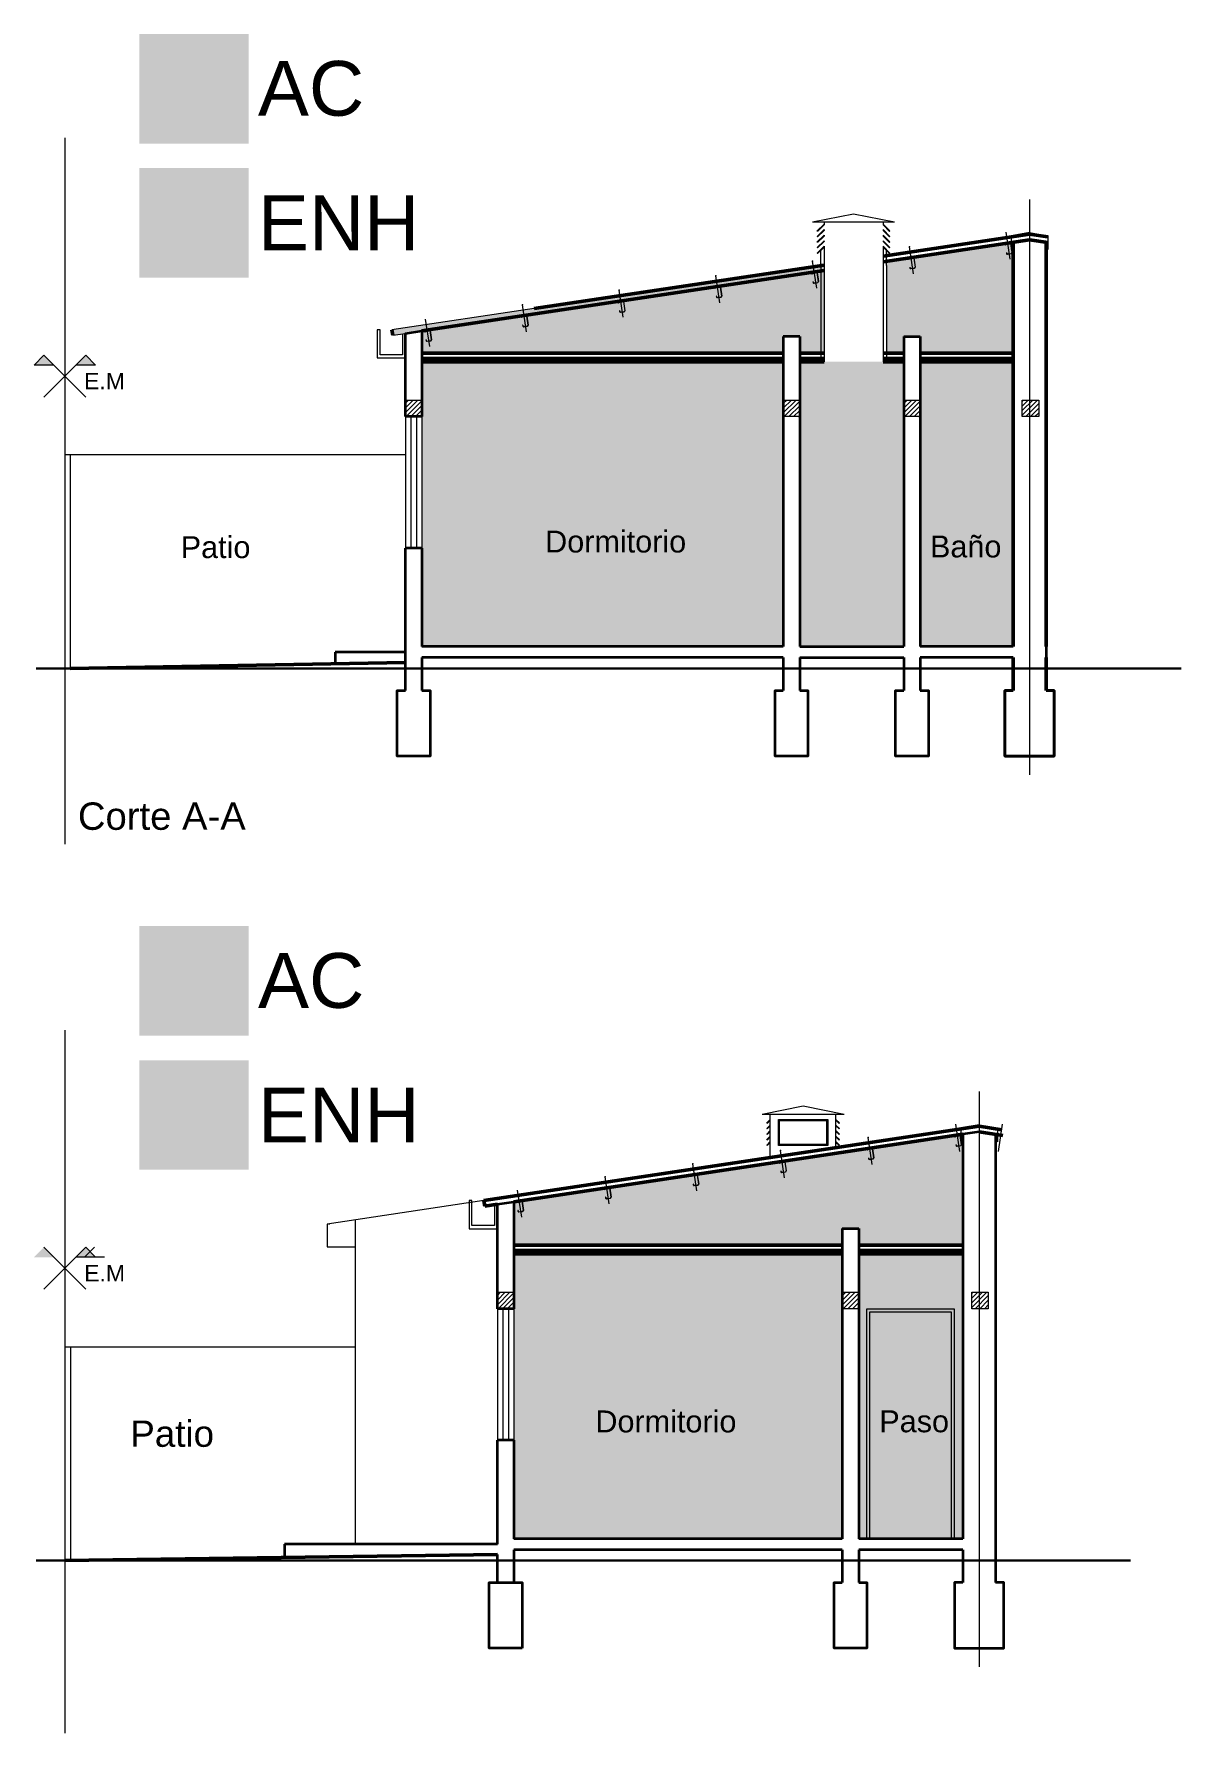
# Model space of a CAD drawing. Header units: millimetres. Extents: x 2761 to 2943, y 1816 to 1962.
# Drawn here: x 2873.5 to 2883.98, y 1841.85 to 1857.36 of the extents above; entities that cross this region are included whole.
import ezdxf

# ---------------------------------------------------------------- set-up
doc = ezdxf.new("R2010")
doc.units = ezdxf.units.MM
doc.linetypes.add('DASHDOT', pattern=[25.4, 12.7, -6.35, 0, -6.35])
for name, color, linetype, lineweight in [('Aberturas', 1, 'Continuous', 18), ('Ambientes Climatizados', 4, 'Continuous', 15), ('Ambientes No climatizados', 3, 'Continuous', 15), ('Cotas', 1, 'Continuous', 15), ('Detalles', 3, 'Continuous', 15), ('Ejes', 3, 'DASHDOT', 13), ('Muros', 6, 'Continuous', 50), ('Textos', 3, 'Continuous', 9), ('Vistas', 1, 'Continuous', 20)]:
    doc.layers.add(name, color=color, linetype=linetype, lineweight=lineweight)
doc.styles.get("Standard").update_dxf_attribs({"font": 'arial.ttf'})
doc.linetypes.add('ZIGZAG', pattern='A,0.00254,-5.08,[131,ltypeshp.shx,S=5.08,R=0,X=-5.08,Y=0],-10.16,[131,ltypeshp.shx,S=5.08,R=180,X=5.08,Y=0],-5.08', length=20.32254)

# ---------------------------------------------------------------- blocks, each defined once
blk = doc.blocks.new('PCF C N10')
at = {"color": 0}
for p, q in [((-0.025, 0.008), (-0.025, 0.092)), ((-0.023, 0.008), (-0.023, 0.092)), ((0.017, 0.1), (-0.017, 0.1)), ((0.017, 0.098), (-0.017, 0.098)), ((0.017, 0.002), (-0.017, 0.002)), ((0.017, 0), (-0.017, 0)), ((0.023, 0.085), (0.023, 0.092)), ((0.023, 0.085), (0.025, 0.085)), ((0.023, 0.008), (0.023, 0.015)), ((0.023, 0.015), (0.025, 0.015)), ((0.025, 0.085), (0.025, 0.092)), ((0.025, 0.008), (0.025, 0.015))]:
    blk.add_line(p, q, dxfattribs=at)
for centre, radius, start, end in [((-0.017, 0.092), 0.008, 90, 180), ((-0.017, 0.008), 0.008, 180, 270), ((-0.017, 0.092), 0.006, 90, 180), ((-0.017, 0.008), 0.006, 180, 270), ((0.017, 0.092), 0.008, 360, 90), ((0.017, 0.092), 0.006, 360, 90), ((0.017, 0.008), 0.008, 270, 360), ((0.017, 0.008), 0.006, 270, 360)]:
    blk.add_arc(centre, radius, start, end, dxfattribs=at)

msp = doc.modelspace()

# ---------------------------------------------------------------- hatches: boundary and pattern name
at = {"layer": 'Ambientes Climatizados', "lineweight": 20}
h = msp.add_hatch(color=256, dxfattribs=at)
h.dxf.hatch_style = 1
h.paths.add_polyline_path([(2874.464, 1857.362), (2874.464, 1856.362), (2875.464, 1856.362), (2875.464, 1857.362)])
h = msp.add_hatch(color=256, dxfattribs=at)
h.dxf.hatch_style = 1
h.paths.add_polyline_path([(2881.446, 1854.369), (2881.258, 1854.369), (2880.718, 1854.369), (2880.496, 1854.369), (2880.496, 1851.769), (2881.446, 1851.769)])
h.paths.add_polyline_path([(2880.346, 1854.369), (2877.046, 1854.369), (2877.046, 1853.869), (2877.046, 1852.669), (2877.046, 1851.769), (2880.346, 1851.769)])
h.paths.add_polyline_path([(2882.446, 1854.369), (2881.596, 1854.369), (2881.596, 1851.769), (2882.446, 1851.769)])
h = msp.add_hatch(color=256, dxfattribs=at)
h.dxf.hatch_style = 1
h.paths.add_polyline_path([(2874.464, 1849.217), (2874.464, 1848.217), (2875.464, 1848.217), (2875.464, 1849.217)])
h = msp.add_hatch(color=256, dxfattribs=at)
h.dxf.hatch_style = 1
h.paths.add_polyline_path([(2880.885, 1846.224), (2877.885, 1846.224), (2877.885, 1845.724), (2877.885, 1844.524), (2877.885, 1843.624), (2880.885, 1843.624)])
h.paths.add_polyline_path([(2881.985, 1846.224), (2881.035, 1846.224), (2881.035, 1843.624), (2881.985, 1843.624)])
at = {"layer": 'Ambientes No climatizados', "lineweight": 20}
h = msp.add_hatch(color=256, dxfattribs=at)
h.dxf.hatch_style = 1
h.paths.add_polyline_path([(2875.464, 1856.138), (2874.464, 1856.138), (2874.464, 1855.138), (2875.464, 1855.138)])
h = msp.add_hatch(color=256, dxfattribs=at)
h.dxf.hatch_style = 1
h.paths.add_polyline_path([(2880.718, 1855.252), (2880.622, 1855.238), (2880.644, 1855.091), (2880.632, 1855.09, -0.645751), (2880.618, 1855.094), (2880.617, 1855.101), (2880.619, 1855.101), (2880.62, 1855.094, 0.414214), (2880.627, 1855.089), (2880.644, 1855.091), (2880.622, 1855.238), (2878.072, 1854.855), (2876.772, 1854.66), (2876.779, 1854.611), (2876.896, 1854.628), (2877.046, 1854.651), (2877.046, 1854.449), (2880.346, 1854.449), (2880.346, 1854.601), (2880.496, 1854.601), (2880.496, 1854.449), (2880.718, 1854.449)])
h.paths.add_polyline_path([(2879.723, 1855.037), (2879.725, 1855.038), (2879.724, 1855.044, -0.414214), (2879.729, 1855.051), (2879.763, 1855.056, -0.414214), (2879.769, 1855.051), (2879.771, 1855.052, 0.414214), (2879.762, 1855.058), (2879.729, 1855.053, 0.414214), (2879.722, 1855.044)], flags=16)
h.paths.add_polyline_path([(2879.736, 1854.961, 0.414214), (2879.743, 1854.956), (2879.777, 1854.959), (2879.743, 1854.956, -0.414214), (2879.736, 1854.961), (2879.733, 1854.968)], flags=16)
h.paths.add_polyline_path([(2878.888, 1854.919, 0.414214), (2878.879, 1854.926), (2878.845, 1854.921, 0.414214), (2878.838, 1854.912), (2878.84, 1854.905), (2878.841, 1854.905), (2878.84, 1854.912, -0.414214), (2878.846, 1854.919), (2878.879, 1854.924, -0.414214), (2878.886, 1854.919)], flags=16)
h.paths.add_polyline_path([(2878.894, 1854.827), (2878.86, 1854.824, -0.414214), (2878.853, 1854.829), (2878.85, 1854.836), (2878.853, 1854.829, 0.414214), (2878.86, 1854.824)], flags=16)
h.paths.add_polyline_path([(2880.627, 1855.087), (2880.66, 1855.094, 0.414214), (2880.665, 1855.101), (2880.653, 1855.184), (2880.655, 1855.184), (2880.665, 1855.101, -0.414214), (2880.66, 1855.094)], flags=16)
h.paths.add_polyline_path([(2880.607, 1855.17), (2880.606, 1855.177), (2880.607, 1855.177), (2880.609, 1855.17)], flags=16)
h.paths.add_polyline_path([(2878.004, 1854.787, 0.414214), (2877.995, 1854.793), (2877.962, 1854.788, 0.414214), (2877.955, 1854.779), (2877.956, 1854.772), (2877.958, 1854.773), (2877.957, 1854.779, -0.414214), (2877.962, 1854.786), (2877.996, 1854.791, -0.414214), (2878.002, 1854.786)], flags=16)
h.paths.add_polyline_path([(2878.01, 1854.694), (2877.976, 1854.691, -0.414214), (2877.969, 1854.696), (2877.966, 1854.703), (2877.969, 1854.696, 0.414214), (2877.976, 1854.691)], flags=16)
h.paths.add_polyline_path([(2877.121, 1854.654, 0.414214), (2877.112, 1854.661), (2877.078, 1854.656, 0.414214), (2877.071, 1854.647), (2877.072, 1854.64), (2877.074, 1854.64), (2877.073, 1854.647, -0.414214), (2877.078, 1854.654), (2877.112, 1854.659, -0.414214), (2877.119, 1854.654)], flags=16)
h.paths.add_polyline_path([(2877.127, 1854.562), (2877.093, 1854.559, -0.414214), (2877.086, 1854.564), (2877.083, 1854.57), (2877.086, 1854.564, 0.414214), (2877.093, 1854.559)], flags=16)
h.paths.add_polyline_path([(2882.446, 1855.403), (2882.428, 1855.393), (2882.428, 1855.458), (2881.288, 1855.287), (2881.288, 1855.248), (2881.288, 1854.449), (2881.446, 1854.449), (2881.446, 1854.601), (2881.596, 1854.601), (2881.596, 1854.449), (2882.446, 1854.449)])
h = msp.add_hatch(color=256, dxfattribs=at)
h.dxf.hatch_style = 1
h.paths.add_polyline_path([(2875.464, 1847.993), (2874.464, 1847.993), (2874.464, 1846.993), (2875.464, 1846.993)])
h = msp.add_hatch(color=256, dxfattribs=at)
h.dxf.hatch_style = 1
h.paths.add_polyline_path([(2881.985, 1847.259), (2881.967, 1847.248), (2881.967, 1847.314), (2877.885, 1846.701), (2877.885, 1846.304), (2880.885, 1846.304), (2880.885, 1846.456), (2881.035, 1846.456), (2881.035, 1846.304), (2881.985, 1846.304)])
at = {"layer": 'Detalles', "lineweight": 20}
h = msp.add_hatch(dxfattribs=at)
h.set_pattern_fill('_USER', color=9, scale=0.03, angle=45, pattern_type=0)
h.set_pattern_definition([(45, (2703.66653, 924.383026), (-0.0212132034, 0.0212132034), [])])
h.paths.add_polyline_path([(2876.896, 1854.019), (2876.896, 1853.869), (2877.046, 1853.869), (2877.046, 1854.019)])
h = msp.add_hatch(dxfattribs=at)
h.set_pattern_fill('_USER', color=9, scale=0.03, angle=45, pattern_type=0)
h.set_pattern_definition([(45, (2700.41653, 924.383026), (-0.0212132034, 0.0212132034), [])])
h.paths.add_polyline_path([(2880.346, 1854.019), (2880.346, 1853.869), (2880.496, 1853.869), (2880.496, 1854.019)])
h = msp.add_hatch(dxfattribs=at)
h.set_pattern_fill('_USER', color=9, scale=0.03, angle=45, pattern_type=0)
h.set_pattern_definition([(45, (2701.51653, 924.383026), (-0.0212132034, 0.0212132034), [])])
h.paths.add_polyline_path([(2881.446, 1854.019), (2881.446, 1853.869), (2881.596, 1853.869), (2881.596, 1854.019)])
h = msp.add_hatch(dxfattribs=at)
h.set_pattern_fill('_USER', color=9, scale=0.03, angle=45, pattern_type=0)
h.set_pattern_definition([(45, (2747.448533, 947.021205), (-0.0212132034, 0.0212132034), [])])
h.paths.add_polyline_path([(2882.529, 1854.019), (2882.529, 1853.869), (2882.679, 1853.869), (2882.679, 1854.019)])
h = msp.add_hatch(dxfattribs=at)
h.set_pattern_fill('_USER', color=9, scale=0.03, angle=45, pattern_type=0)
h.set_pattern_definition([(45, (2704.505843, 916.238397), (-0.0212132034, 0.0212132034), [])])
h.paths.add_polyline_path([(2877.735, 1845.874), (2877.735, 1845.724), (2877.885, 1845.724), (2877.885, 1845.874)])
h = msp.add_hatch(dxfattribs=at)
h.set_pattern_fill('_USER', color=9, scale=0.03, angle=45, pattern_type=0)
h.set_pattern_definition([(45, (2700.955843, 916.238397), (-0.0212132034, 0.0212132034), [])])
h.paths.add_polyline_path([(2880.885, 1845.874), (2880.885, 1845.724), (2881.035, 1845.724), (2881.035, 1845.874)])
h = msp.add_hatch(dxfattribs=at)
h.set_pattern_fill('_USER', color=9, scale=0.03, angle=45, pattern_type=0)
h.set_pattern_definition([(45, (2746.987846, 938.876576), (-0.0212132034, 0.0212132034), [])])
h.paths.add_polyline_path([(2882.068, 1845.874), (2882.068, 1845.724), (2882.218, 1845.724), (2882.218, 1845.874)])
at = {"layer": 'Textos'}
h = msp.add_hatch(color=9, dxfattribs=at)
h.paths.add_polyline_path([(2873.593, 1854.429), (2873.503, 1854.337), (2873.684, 1854.337)])
h.paths.add_polyline_path([(2873.976, 1854.429), (2873.885, 1854.337), (2874.066, 1854.337)])
h = msp.add_hatch(color=9, dxfattribs=at)
h.paths.add_polyline_path([(2873.593, 1846.285), (2873.503, 1846.193), (2873.685, 1846.193)])
h.paths.add_polyline_path([(2873.977, 1846.285), (2873.885, 1846.193), (2874.066, 1846.193)])

# ---------------------------------------------------------------- linework, layer by layer
at = {"layer": 'Aberturas', "color": 9}
for p, q in [((2876.896, 1853.869), (2876.896, 1852.669)), ((2876.946, 1853.869), (2876.946, 1852.669)), ((2876.996, 1853.869), (2876.996, 1852.669)), ((2877.046, 1853.869), (2877.046, 1852.669)), ((2877.735, 1845.724), (2877.735, 1844.524)), ((2877.785, 1845.724), (2877.785, 1844.524)), ((2877.835, 1845.724), (2877.835, 1844.524)), ((2877.885, 1845.724), (2877.885, 1844.524))]:
    msp.add_line(p, q, dxfattribs=at)
for points in [[(2881.908, 1843.624), (2881.108, 1843.624), (2881.108, 1845.724), (2881.908, 1845.724)], [(2881.878, 1843.624), (2881.138, 1843.624), (2881.138, 1845.694), (2881.878, 1845.694)]]:
    msp.add_lwpolyline(points, close=True, dxfattribs=at)
at = {"layer": 'Cotas', "color": 9, "lineweight": 50}
for p, q in [((2882.446, 1855.461), (2882.446, 1851.769)), ((2882.746, 1855.461), (2882.746, 1851.769)), ((2882.446, 1851.669), (2882.446, 1851.369)), ((2882.746, 1851.669), (2882.746, 1851.369))]:
    msp.add_line(p, q, dxfattribs=at)
at = {"layer": 'Detalles', "color": 9, "lineweight": 5}
for p, q in [((2880.988, 1855.718), (2880.613, 1855.643)), ((2881.363, 1855.643), (2880.988, 1855.718)), ((2881.363, 1855.643), (2880.613, 1855.643)), ((2880.718, 1855.643), (2880.718, 1855.618)), ((2880.718, 1855.576), (2880.718, 1855.568)), ((2881.258, 1855.643), (2881.258, 1855.618)), ((2881.258, 1855.576), (2881.258, 1855.568)), ((2880.688, 1855.248), (2880.688, 1855.386)), ((2880.718, 1855.525), (2880.718, 1855.517)), ((2880.718, 1855.474), (2880.718, 1855.466)), ((2880.718, 1855.424), (2880.718, 1854.369)), ((2881.258, 1855.525), (2881.258, 1855.517)), ((2881.258, 1855.474), (2881.258, 1855.466)), ((2881.258, 1855.424), (2881.258, 1854.369)), ((2881.288, 1855.248), (2881.288, 1855.386)), ((2880.688, 1855.248), (2880.688, 1854.369)), ((2881.288, 1855.248), (2881.288, 1854.369)), ((2880.527, 1847.573), (2880.152, 1847.498)), ((2880.902, 1847.498), (2880.152, 1847.498)), ((2880.227, 1847.103), (2880.227, 1847.498)), ((2880.902, 1847.498), (2880.527, 1847.573)), ((2880.827, 1847.193), (2880.827, 1847.498))]:
    msp.add_line(p, q, dxfattribs=at)
at = {"layer": 'Detalles', "color": 9, "lineweight": 20}
for p, q in [((2882.418, 1855.305), (2882.381, 1855.552)), ((2881.535, 1855.173), (2881.498, 1855.42)), ((2880.651, 1855.04), (2880.614, 1855.287)), ((2879.768, 1854.907), (2879.731, 1855.155)), ((2878.884, 1854.775), (2878.847, 1855.022)), ((2877.117, 1854.51), (2877.08, 1854.757)), ((2878.001, 1854.642), (2877.964, 1854.89)), ((2881.958, 1847.16), (2881.921, 1847.408)), ((2882.312, 1847.16), (2882.349, 1847.408)), ((2880.357, 1846.92), (2880.32, 1847.168)), ((2881.157, 1847.04), (2881.12, 1847.288)), ((2879.557, 1846.8), (2879.52, 1847.048)), ((2878.757, 1846.68), (2878.72, 1846.928)), ((2877.957, 1846.56), (2877.919, 1846.807))]:
    msp.add_line(p, q, dxfattribs=at)
at = {"layer": 'Detalles', "color": 9, "lineweight": 50}
for p, q in [((2876.896, 1851.624), (2873.834, 1851.569)), ((2877.735, 1843.479), (2873.785, 1843.424))]:
    msp.add_line(p, q, dxfattribs=at)
at = {"layer": 'Detalles', "color": 9, "lineweight": 5}
for points in [[(2880.718, 1855.618), (2880.66, 1855.56), (2880.656, 1855.564), (2880.718, 1855.626)], [(2880.718, 1855.568), (2880.66, 1855.51), (2880.656, 1855.514), (2880.718, 1855.576)], [(2881.258, 1855.618), (2881.316, 1855.56), (2881.32, 1855.564), (2881.258, 1855.626)], [(2881.258, 1855.568), (2881.316, 1855.51), (2881.32, 1855.514), (2881.258, 1855.576)], [(2880.718, 1855.517), (2880.66, 1855.459), (2880.656, 1855.463), (2880.718, 1855.525)], [(2880.718, 1855.466), (2880.66, 1855.408), (2880.656, 1855.412), (2880.718, 1855.474)], [(2880.718, 1855.416), (2880.66, 1855.358), (2880.656, 1855.362), (2880.718, 1855.424)], [(2881.258, 1855.517), (2881.316, 1855.459), (2881.32, 1855.463), (2881.258, 1855.525)], [(2881.258, 1855.466), (2881.316, 1855.408), (2881.32, 1855.412), (2881.258, 1855.474)], [(2881.258, 1855.416), (2881.316, 1855.358), (2881.32, 1855.362), (2881.258, 1855.424)], [(2880.227, 1847.444), (2880.2, 1847.416), (2880.196, 1847.42), (2880.227, 1847.452)], [(2880.227, 1847.393), (2880.2, 1847.365), (2880.196, 1847.369), (2880.227, 1847.401)], [(2880.227, 1847.342), (2880.2, 1847.314), (2880.196, 1847.318), (2880.227, 1847.35)], [(2880.827, 1847.444), (2880.855, 1847.416), (2880.859, 1847.42), (2880.827, 1847.452)], [(2880.827, 1847.393), (2880.855, 1847.365), (2880.859, 1847.369), (2880.827, 1847.401)], [(2880.827, 1847.342), (2880.855, 1847.314), (2880.859, 1847.318), (2880.827, 1847.35)], [(2880.227, 1847.292), (2880.2, 1847.264), (2880.196, 1847.268), (2880.227, 1847.3)], [(2880.227, 1847.241), (2880.2, 1847.213), (2880.196, 1847.217), (2880.227, 1847.249)], [(2880.827, 1847.292), (2880.855, 1847.264), (2880.859, 1847.268), (2880.827, 1847.3)], [(2880.827, 1847.241), (2880.855, 1847.213), (2880.859, 1847.217), (2880.827, 1847.249)]]:
    msp.add_lwpolyline(points, dxfattribs=at)
at = {"layer": 'Detalles', "color": 9, "lineweight": 20}
for points in [[(2882.596, 1855.534), (2882.596, 1855.548), (2882.428, 1855.519), (2882.428, 1855.393), (2882.446, 1855.403)], [(2882.596, 1855.534), (2882.596, 1855.548), (2882.763, 1855.52), (2882.763, 1855.393), (2882.746, 1855.403)], [(2876.869, 1854.624), (2876.869, 1854.433), (2876.663, 1854.433), (2876.663, 1854.662), (2876.638, 1854.662), (2876.638, 1854.404), (2876.896, 1854.404)], [(2882.135, 1847.389), (2882.135, 1847.404), (2881.967, 1847.374), (2881.967, 1847.248), (2881.985, 1847.259)], [(2882.135, 1847.389), (2882.135, 1847.404), (2882.302, 1847.376), (2882.302, 1847.248), (2882.285, 1847.259)], [(2877.708, 1846.675), (2877.708, 1846.483), (2877.502, 1846.483), (2877.502, 1846.712), (2877.478, 1846.712), (2877.478, 1846.454), (2877.735, 1846.454)]]:
    msp.add_lwpolyline(points, dxfattribs=at)
for points in [[(2877.046, 1853.869), (2876.896, 1853.869), (2876.896, 1854.019), (2877.046, 1854.019)], [(2880.496, 1853.869), (2880.346, 1853.869), (2880.346, 1854.019), (2880.496, 1854.019)], [(2881.596, 1853.869), (2881.446, 1853.869), (2881.446, 1854.019), (2881.596, 1854.019)], [(2882.679, 1853.869), (2882.529, 1853.869), (2882.529, 1854.019), (2882.679, 1854.019)], [(2877.885, 1845.724), (2877.735, 1845.724), (2877.735, 1845.874), (2877.885, 1845.874)], [(2881.035, 1845.724), (2880.885, 1845.724), (2880.885, 1845.874), (2881.035, 1845.874)], [(2882.218, 1845.724), (2882.068, 1845.724), (2882.068, 1845.874), (2882.218, 1845.874)]]:
    msp.add_lwpolyline(points, close=True, dxfattribs=at)
at = {"layer": 'Detalles', "color": 9, "lineweight": 5}
for points in [[(2880.752, 1847.213), (2880.302, 1847.213), (2880.302, 1847.452), (2880.752, 1847.452)], [(2880.742, 1847.223), (2880.312, 1847.223), (2880.312, 1847.442), (2880.742, 1847.442)]]:
    msp.add_lwpolyline(points, close=True, dxfattribs=at)
at = {"layer": 'Detalles', "color": 9, "lineweight": 20}
for p in [(2881.498, 1855.42), (2880.614, 1855.287), (2879.731, 1855.155), (2878.847, 1855.022), (2877.964, 1854.89), (2880.32, 1847.168), (2881.12, 1847.288), (2879.52, 1847.048), (2878.72, 1846.928)]:
    msp.add_point(p, dxfattribs=at)
at = {"layer": 'Ejes', "color": 9}
for p, q in [((2873.784, 1856.413), (2873.784, 1849.965)), ((2882.596, 1855.851), (2882.596, 1850.598)), ((2873.785, 1848.268), (2873.785, 1841.85)), ((2882.135, 1847.707), (2882.135, 1842.453))]:
    msp.add_line(p, q, dxfattribs=at)
at = {"layer": 'Muros', "color": 9}
for p, q in [((2882.596, 1855.534), (2881.258, 1855.333)), ((2882.596, 1855.534), (2882.763, 1855.509)), ((2882.596, 1855.483), (2881.258, 1855.283)), ((2882.596, 1855.483), (2882.763, 1855.458)), ((2880.718, 1855.252), (2878.072, 1854.855)), ((2880.718, 1855.202), (2877.046, 1854.651)), ((2876.772, 1854.66), (2876.779, 1854.611)), ((2877.046, 1854.399), (2880.346, 1854.399)), ((2877.046, 1854.369), (2880.346, 1854.369)), ((2880.496, 1854.399), (2880.718, 1854.399)), ((2880.496, 1854.369), (2880.718, 1854.369)), ((2881.258, 1854.399), (2881.446, 1854.399)), ((2881.258, 1854.369), (2881.446, 1854.369)), ((2881.596, 1854.399), (2882.446, 1854.399)), ((2881.596, 1854.369), (2882.446, 1854.369)), ((2882.135, 1847.389), (2877.611, 1846.711)), ((2881.985, 1847.316), (2877.885, 1846.701)), ((2882.135, 1847.389), (2882.342, 1847.358)), ((2882.135, 1847.339), (2882.351, 1847.306)), ((2877.611, 1846.711), (2877.619, 1846.661)), ((2877.735, 1846.679), (2877.619, 1846.661)), ((2877.885, 1846.254), (2880.885, 1846.254)), ((2877.885, 1846.224), (2880.885, 1846.224)), ((2881.035, 1846.254), (2881.985, 1846.254)), ((2881.035, 1846.224), (2881.985, 1846.224))]:
    msp.add_line(p, q, dxfattribs=at)
at = {"layer": 'Muros', "color": 9, "lineweight": 35}
for p, q in [((2882.596, 1855.483), (2882.446, 1855.461)), ((2882.446, 1855.461), (2882.446, 1851.769)), ((2882.596, 1855.483), (2882.746, 1855.461)), ((2882.746, 1855.461), (2882.746, 1851.369)), ((2880.346, 1855.146), (2880.496, 1855.168)), ((2880.346, 1854.601), (2880.346, 1851.769)), ((2880.496, 1854.601), (2880.346, 1854.601)), ((2880.496, 1854.601), (2880.496, 1851.769)), ((2881.446, 1854.601), (2881.446, 1851.769)), ((2881.446, 1854.601), (2881.596, 1854.601)), ((2881.596, 1854.601), (2881.596, 1851.769)), ((2877.046, 1853.869), (2876.896, 1853.869)), ((2877.046, 1852.669), (2876.896, 1852.669)), ((2876.896, 1851.719), (2876.252, 1851.719)), ((2876.252, 1851.719), (2876.252, 1851.608)), ((2880.346, 1851.769), (2877.046, 1851.769)), ((2880.346, 1851.669), (2877.046, 1851.669)), ((2880.346, 1851.669), (2880.346, 1851.369)), ((2880.496, 1851.769), (2881.446, 1851.769)), ((2880.496, 1851.669), (2880.496, 1851.369)), ((2880.496, 1851.669), (2881.446, 1851.669)), ((2881.446, 1851.669), (2881.446, 1851.369)), ((2882.446, 1851.769), (2881.596, 1851.769)), ((2881.596, 1851.669), (2881.596, 1851.369)), ((2882.446, 1851.669), (2881.596, 1851.669)), ((2882.446, 1851.669), (2882.446, 1851.369)), ((2882.135, 1847.339), (2881.985, 1847.316)), ((2881.985, 1847.316), (2881.985, 1843.624)), ((2882.135, 1847.339), (2882.285, 1847.316)), ((2882.285, 1847.316), (2882.285, 1843.224)), ((2880.885, 1846.456), (2880.885, 1843.624)), ((2880.885, 1846.456), (2881.035, 1846.456)), ((2881.035, 1846.456), (2881.035, 1843.624)), ((2877.885, 1845.724), (2877.735, 1845.724)), ((2877.885, 1844.524), (2877.735, 1844.524)), ((2880.885, 1843.624), (2877.885, 1843.624)), ((2881.985, 1843.624), (2881.035, 1843.624)), ((2877.735, 1843.574), (2875.791, 1843.574)), ((2875.791, 1843.574), (2875.791, 1843.455)), ((2880.885, 1843.524), (2877.885, 1843.524)), ((2880.885, 1843.524), (2880.885, 1843.224)), ((2881.035, 1843.524), (2881.035, 1843.224)), ((2881.985, 1843.524), (2881.035, 1843.524)), ((2881.985, 1843.524), (2881.985, 1843.224))]:
    msp.add_line(p, q, dxfattribs=at)
at = {"layer": 'Muros', "color": 9, "linetype": 'ZIGZAG', "ltscale": 0.003}
for p, q in [((2877.046, 1854.449), (2880.346, 1854.449)), ((2880.496, 1854.449), (2880.718, 1854.449)), ((2881.258, 1854.449), (2881.446, 1854.449)), ((2881.596, 1854.449), (2882.446, 1854.449)), ((2877.885, 1846.304), (2880.885, 1846.304)), ((2881.035, 1846.304), (2881.985, 1846.304))]:
    msp.add_line(p, q, dxfattribs=at)
at = {"layer": 'Muros', "color": 9, "lineweight": 35}
for points in [[(2876.896, 1853.869), (2876.896, 1854.628), (2877.046, 1854.651), (2877.046, 1853.869)], [(2876.896, 1851.369), (2876.896, 1852.669)], [(2877.046, 1852.669), (2877.046, 1851.769)], [(2877.046, 1851.669), (2877.046, 1851.369)], [(2877.046, 1851.369), (2877.121, 1851.369), (2877.121, 1850.769), (2876.821, 1850.769), (2876.821, 1851.369), (2876.896, 1851.369)], [(2880.496, 1851.369), (2880.571, 1851.369), (2880.571, 1850.769), (2880.271, 1850.769), (2880.271, 1851.369), (2880.346, 1851.369)], [(2881.596, 1851.369), (2881.671, 1851.369), (2881.671, 1850.769), (2881.371, 1850.769), (2881.371, 1851.369), (2881.446, 1851.369)], [(2882.746, 1851.369), (2882.821, 1851.369), (2882.821, 1850.769), (2882.371, 1850.769), (2882.371, 1851.369), (2882.446, 1851.369)], [(2882.446, 1851.369), (2882.371, 1851.369), (2882.371, 1850.769), (2882.821, 1850.769), (2882.821, 1851.369), (2882.746, 1851.369)], [(2877.735, 1845.724), (2877.735, 1846.679), (2877.885, 1846.701), (2877.885, 1845.724)], [(2877.735, 1843.574), (2877.735, 1844.524)], [(2877.885, 1844.524), (2877.885, 1843.624)], [(2877.735, 1843.224), (2877.735, 1843.479)], [(2877.885, 1843.524), (2877.885, 1843.224)], [(2881.035, 1843.224), (2881.11, 1843.224), (2881.11, 1842.624), (2880.81, 1842.624), (2880.81, 1843.224), (2880.885, 1843.224)], [(2881.985, 1843.224), (2881.91, 1843.224), (2881.91, 1842.624), (2882.36, 1842.624), (2882.36, 1843.224), (2882.285, 1843.224)]]:
    msp.add_lwpolyline(points, dxfattribs=at)
msp.add_lwpolyline([(2877.96, 1842.624), (2877.66, 1842.624), (2877.66, 1843.224), (2877.96, 1843.224)], close=True, dxfattribs=at)
at = {"layer": 'Textos', "color": 9}
for p, q in [((2873.593, 1854.429), (2873.503, 1854.337)), ((2873.684, 1854.337), (2873.503, 1854.337)), ((2873.593, 1854.429), (2873.976, 1854.045)), ((2873.593, 1854.045), (2873.976, 1854.429)), ((2874.066, 1854.337), (2873.885, 1854.337)), ((2873.976, 1854.429), (2874.066, 1854.337)), ((2873.593, 1846.285), (2873.977, 1845.901)), ((2873.593, 1845.901), (2873.977, 1846.285)), ((2874.054, 1846.285), (2873.964, 1846.193)), ((2873.977, 1846.285), (2874.066, 1846.193)), ((2874.066, 1846.193), (2873.885, 1846.193)), ((2874.146, 1846.193), (2873.964, 1846.193))]:
    msp.add_line(p, q, dxfattribs=at)
at = {"layer": 'Vistas', "color": 9, "lineweight": 20}
for p, q in [((2878.072, 1854.855), (2876.772, 1854.66)), ((2876.779, 1854.611), (2876.896, 1854.628)), ((2876.896, 1853.519), (2873.784, 1853.519)), ((2873.784, 1853.519), (2873.784, 1851.569)), ((2873.834, 1853.519), (2873.834, 1851.569)), ((2877.611, 1846.711), (2876.18, 1846.496)), ((2876.435, 1846.534), (2876.435, 1843.574)), ((2876.435, 1845.374), (2873.785, 1845.374)), ((2873.785, 1845.374), (2873.785, 1843.424)), ((2873.835, 1845.374), (2873.835, 1843.424))]:
    msp.add_line(p, q, dxfattribs=at)
at = {"layer": 'Vistas', "color": 9, "lineweight": 30}
for p, q in [((2873.522, 1851.569), (2883.979, 1851.569)), ((2873.522, 1843.424), (2883.518, 1843.424))]:
    msp.add_line(p, q, dxfattribs=at)
at = {"layer": 'Vistas', "color": 9, "lineweight": 20}
msp.add_lwpolyline([(2876.192, 1846.498), (2876.192, 1846.498), (2876.192, 1846.498), (2876.204, 1846.5), (2876.18, 1846.496), (2876.18, 1846.29), (2876.437, 1846.29)], dxfattribs=at)

# ---------------------------------------------------------------- block references
at = {"layer": 'Detalles', "color": 9, "lineweight": 20, "rotation": 188.5307656100462}
for p in [(2882.396, 1855.453), (2881.513, 1855.321), (2880.629, 1855.188), (2878.862, 1854.923), (2879.746, 1855.056), (2877.978, 1854.791), (2877.095, 1854.658), (2881.935, 1847.309), (2881.135, 1847.189), (2880.335, 1847.069), (2879.535, 1846.949), (2877.934, 1846.709), (2878.735, 1846.829)]:
    msp.add_blockref('PCF C N10', p, dxfattribs=at)

# ---------------------------------------------------------------- texts
at = {"layer": 'Textos', "color": 9, "lineweight": 20}
for s, height, p in [('Patio', 0.2, (2874.843, 1852.577)), ('Dormitorio', 0.2, (2878.171, 1852.628)), ('Baño', 0.2, (2881.686, 1852.583)), ('Corte A-A', 0.25, (2873.904, 1850.096)), ('Patio', 0.24, (2874.383, 1844.463)), ('Dormitorio', 0.2, (2878.63, 1844.595)), ('Paso', 0.2, (2881.223, 1844.596))]:
    msp.add_text(s, height=height, dxfattribs=at).set_placement(p)
at = {"layer": 'Textos', "color": 7, "char_height": 0.5, "width": 0.7876, "attachment_point": 4}
for s, insert in [('{\\fArial|b0|i0|c0|p34;AC}', (2875.548, 1856.862)), ('{\\fArial|b0|i0|c0|p34;ENH}', (2875.548, 1855.638)), ('{\\fArial|b0|i0|c0|p34;AC}', (2875.549, 1848.717)), ('{\\fArial|b0|i0|c0|p34;ENH}', (2875.549, 1847.493))]:
    msp.add_mtext(s, dxfattribs=dict(at, insert=insert))
at = {"layer": 'Textos', "color": 9, "char_height": 0.15, "width": 2.1098, "attachment_point": 3}
for insert in [(2874.333, 1854.268), (2874.334, 1846.123)]:
    msp.add_mtext('{\\fArial|b0|i0|c0|p34;E.M}', dxfattribs=dict(at, insert=insert))

doc.saveas('drawing.dxf')
